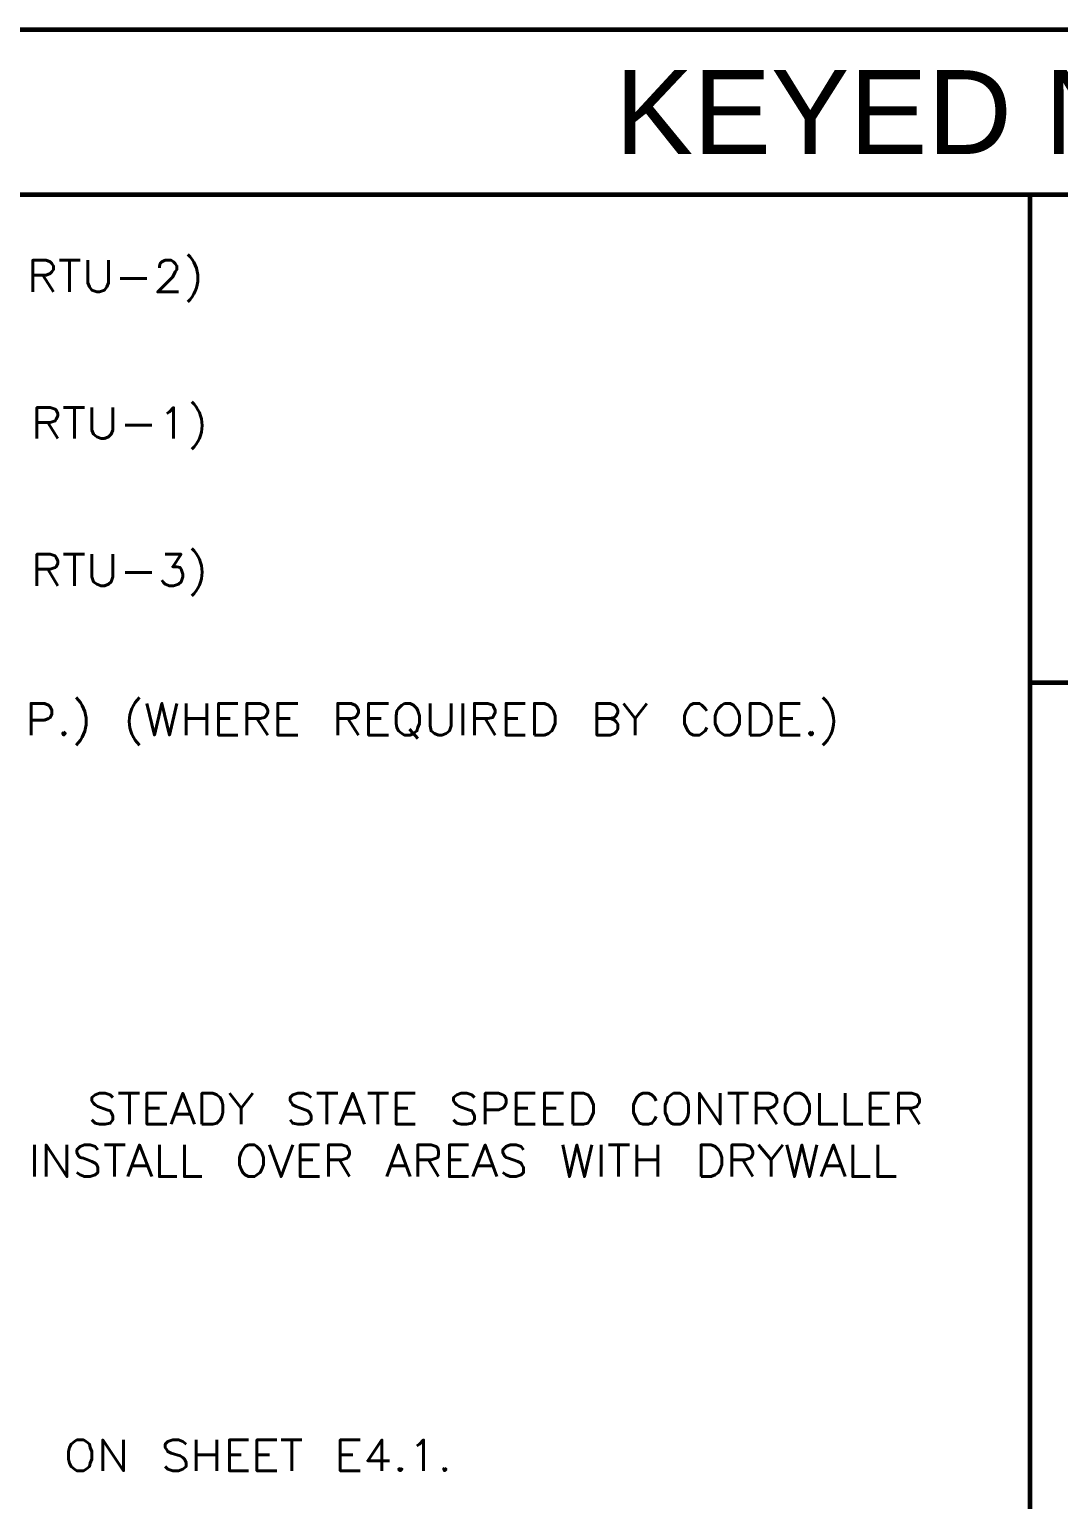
# Model space of a CAD drawing. Header units: inches. Extents: x 5 to 516, y -193 to 129.
# Drawn here: x 402.82 to 415.17, y -172.74 to -155.1 of the extents above; entities that cross this region are included whole.
import ezdxf

# ---------------------------------------------------------------- set-up
doc = ezdxf.new("R2010")
doc.units = ezdxf.units.IN
doc.header["$MEASUREMENT"] = 0
doc.layers.add('PDF10_Geometry', color=7, linetype='Continuous')
doc.layers.add('PDF10_Text', color=7, linetype='Continuous')
doc.styles.add('PDF ArialMT', font='arial.ttf')

msp = doc.modelspace()

# ---------------------------------------------------------------- linework, layer by layer
at = {"layer": 'PDF10_Geometry', "lineweight": 60}
for points in [[(357.0896039, -155.0962878), (450.1758235, -155.0962878)], [(357.0896039, -157.0762074), (450.1758235, -157.0762074)], [(414.8272591, -189.1349122), (414.8272591, -157.0762142)], [(414.8272591, -162.9359728), (484.0844464, -162.9359728)]]:
    msp.add_lwpolyline(points, dxfattribs=at)
at = {"layer": 'PDF10_Geometry', "lineweight": 40}
for points in [[(402.8577485, -158.2461633), (402.8577485, -157.8661787), (403.017742, -157.8661787), (403.06774, -157.8861779), (403.0877392, -157.9061771), (403.1077384, -157.9361759), (403.1077384, -157.9761742), (403.0877392, -158.006173), (403.06774, -158.0261722), (403.017742, -158.0461714), (402.8577485, -158.0461714)], [(403.1777356, -157.8661787), (403.4277254, -157.8661787)], [(403.2977307, -157.8661787), (403.2977307, -158.2461633)], [(403.5177217, -157.8661787), (403.5177217, -158.1361677), (403.5377209, -158.1861657), (403.5677197, -158.2261641), (403.6277173, -158.2461633), (403.6577161, -158.2461633), (403.7177136, -158.2261641), (403.7477124, -158.1861657), (403.7677116, -158.1361677), (403.7677116, -157.8661787)], [(404.3776868, -157.9561751), (404.3776868, -157.9361759), (404.3876864, -157.9061771), (404.4076856, -157.8861779), (404.447684, -157.8661787), (404.5176811, -157.8661787), (404.5476799, -157.8861779), (404.5676791, -157.9061771), (404.5876783, -157.9361759), (404.5876783, -157.9761742), (404.5676791, -158.006173), (404.5376803, -158.0661706), (404.3576876, -158.2461633), (404.6076775, -158.2461633)], [(402.9777437, -158.0461714), (403.1077384, -158.2461633)], [(403.9077025, -158.0861698), (404.2276895, -158.0861698)], [(402.9077431, -160.0060918), (402.9077431, -159.6361068), (403.0677366, -159.6361068), (403.1277342, -159.656106), (403.1377338, -159.6661056), (403.157733, -159.706104), (403.157733, -159.7361028), (403.1377338, -159.7761011), (403.1277342, -159.7961003), (403.0677366, -159.8160995), (402.9077431, -159.8160995)], [(403.2277301, -159.6361068), (403.47772, -159.6361068)], [(403.3577282, -159.6361068), (403.3577282, -160.0060918)], [(403.5677163, -159.6361068), (403.5677163, -159.9060959), (403.5877155, -159.9560938), (403.6277139, -159.9860926), (403.6777119, -160.0060918), (403.7177102, -160.0060918), (403.7677082, -159.9860926), (403.797707, -159.9560938), (403.8177062, -159.9060959), (403.8177062, -159.6361068)], [(404.4676798, -159.706104), (404.4976786, -159.6861048), (404.5476765, -159.6361068), (404.5476765, -160.0060918)], [(403.0377412, -159.8160995), (403.1577364, -160.0060918)], [(403.9677001, -159.8460983), (404.2876871, -159.8460983)], [(402.9077296, -161.7760165), (402.9077296, -161.396032), (403.0677231, -161.396032), (403.1277206, -161.4160312), (403.1377202, -161.4360303), (403.1577194, -161.4760287), (403.1577194, -161.5060275), (403.1377202, -161.5460259), (403.1277206, -161.5560255), (403.0677231, -161.5760247), (402.9077296, -161.5760247)], [(403.2277233, -161.396032), (403.4777132, -161.396032)], [(403.3577147, -161.396032), (403.3577147, -161.7760165)], [(403.5677028, -161.396032), (403.5677028, -161.666021), (403.5877019, -161.7260186), (403.6277003, -161.7560173), (403.6776983, -161.7760165), (403.7176967, -161.7760165), (403.7676946, -161.7560173), (403.7976934, -161.7260186), (403.8176926, -161.666021), (403.8176926, -161.396032)], [(404.447667, -161.396032), (404.6376593, -161.396032), (404.5376634, -161.5460259), (404.5876613, -161.5460259), (404.6276597, -161.5560255), (404.6376593, -161.5760247), (404.6576585, -161.6360222), (404.6576585, -161.666021), (404.6376593, -161.7260186), (404.6076605, -161.7560173), (404.547663, -161.7760165), (404.497665, -161.7760165), (404.447667, -161.7560173), (404.4276678, -161.7360182), (404.4076686, -161.7060194)], [(403.0377277, -161.5760247), (403.1577228, -161.7760165)], [(403.9676865, -161.616023), (404.2876735, -161.616023)], [(402.8377494, -163.5659472), (402.8377494, -163.1859627), (402.9977429, -163.1859627), (403.0477408, -163.2059618), (403.06774, -163.225961), (403.0877392, -163.2659594), (403.0877392, -163.3159574), (403.06774, -163.3559558), (403.0477408, -163.3659554), (402.9977429, -163.3859545), (402.8377494, -163.3859545)], [(404.2276895, -163.1859627), (404.3176859, -163.5659472), (404.4076822, -163.1859627), (404.4976786, -163.5659472), (404.5876749, -163.1859627)], [(404.6976738, -163.1859627), (404.6976738, -163.5659472)], [(404.9476603, -163.1859627), (404.9476603, -163.5659472)], [(405.3176453, -163.5659472), (405.0876546, -163.5659472), (405.0876546, -163.1859627), (405.3176453, -163.1859627)], [(405.4276408, -163.5659472), (405.4276408, -163.1859627), (405.5876343, -163.1859627), (405.6376323, -163.2059618), (405.6576314, -163.225961), (405.6776306, -163.2659594), (405.6776306, -163.2959582), (405.6576314, -163.3359566), (405.6376323, -163.3559558), (405.5876343, -163.3659554), (405.4276408, -163.3659554)], [(406.0376194, -163.5659472), (405.7976292, -163.5659472), (405.7976292, -163.1859627), (406.0376194, -163.1859627)], [(406.5175999, -163.5659472), (406.5175999, -163.1859627), (406.6775934, -163.1859627), (406.7275914, -163.2059618), (406.7475906, -163.225961), (406.7675898, -163.2659594), (406.7675898, -163.2959582), (406.7475906, -163.3359566), (406.7275914, -163.3559558), (406.6775934, -163.3659554), (406.5175999, -163.3659554)], [(407.1275718, -163.5659472), (406.8875815, -163.5659472), (406.8875815, -163.1859627), (407.1275718, -163.1859627)], [(407.6275514, -163.1859627), (407.6275514, -163.4559517), (407.637551, -163.5159493), (407.6775494, -163.545948), (407.7275474, -163.5659472), (407.7675458, -163.5659472), (407.8175437, -163.545948), (407.8575421, -163.5159493), (407.8775413, -163.4559517), (407.8775413, -163.1859627)], [(408.017539, -163.1859627), (408.017539, -163.5659472)], [(408.1575333, -163.5659472), (408.1575333, -163.1859627), (408.3175268, -163.1859627), (408.3775244, -163.2059618), (408.387524, -163.225961), (408.4075232, -163.2659594), (408.4075232, -163.2959582), (408.387524, -163.3359566), (408.3775244, -163.3559558), (408.3175268, -163.3659554), (408.1575333, -163.3659554)], [(408.7675085, -163.5659472), (408.5375179, -163.5659472), (408.5375179, -163.1859627), (408.7675085, -163.1859627)], [(409.7874637, -163.3659554), (409.8374617, -163.3859545), (409.8574609, -163.4059537), (409.8774601, -163.4359525), (409.8774601, -163.4959501), (409.8574609, -163.5259489), (409.8374617, -163.545948), (409.7874637, -163.5659472), (409.6274702, -163.5659472), (409.6274702, -163.1859627), (409.7874637, -163.1859627), (409.8374617, -163.2059618), (409.8574609, -163.225961), (409.8774601, -163.2659594), (409.8774601, -163.2959582), (409.8574609, -163.3359566), (409.8374617, -163.3559558), (409.7874637, -163.3659554), (409.6274702, -163.3659554)], [(409.9474572, -163.1859627), (410.0874515, -163.3659554), (410.0874515, -163.5659472)], [(410.2274459, -163.1859627), (410.0874515, -163.3659554)], [(410.9474166, -163.275959), (410.9274174, -163.2459602), (410.8874191, -163.2059618), (410.8574203, -163.1859627), (410.7874231, -163.1859627), (410.7474247, -163.2059618), (410.717426, -163.2459602), (410.6974268, -163.275959), (410.6774276, -163.3359566), (410.6774276, -163.4259529), (410.6974268, -163.4759509), (410.717426, -163.5159493), (410.7474247, -163.545948), (410.7874231, -163.5659472), (410.8574203, -163.5659472), (410.8874191, -163.545948), (410.9274174, -163.5159493), (410.9474166, -163.4759509)], [(412.0673745, -163.5659472), (411.8373839, -163.5659472), (411.8373839, -163.1859627), (412.0673745, -163.1859627)], [(404.6976738, -163.3659554), (404.9476637, -163.3659554)], [(405.0876546, -163.3659554), (405.2276489, -163.3659554)], [(405.5476359, -163.3659554), (405.6776306, -163.5659472)], [(405.7976292, -163.3659554), (405.9476231, -163.3659554)], [(406.637595, -163.3659554), (406.7675898, -163.5659472)], [(406.8875815, -163.3659554), (407.0375754, -163.3659554)], [(408.2875246, -163.3659554), (408.4075198, -163.5659472)], [(408.5375179, -163.3659554), (408.6775122, -163.3659554)], [(411.8373839, -163.3659554), (411.9773782, -163.3659554)], [(407.377565, -163.4959501), (407.4775609, -163.6059456)], [(403.817696, -167.9157672), (403.7876972, -167.8857684), (403.7276997, -167.8657692), (403.6577025, -167.8657692), (403.6077045, -167.8857684), (403.5677061, -167.9157672), (403.5677061, -167.9557656), (403.5877053, -167.9857643), (403.6077045, -168.0057635), (403.6377033, -168.0257627), (403.7476988, -168.0657611), (403.7876972, -168.0757607), (403.7976968, -168.0957599), (403.817696, -168.1357583), (403.817696, -168.1857562), (403.7876972, -168.2257546), (403.7276997, -168.2357542), (403.6577025, -168.2357542), (403.6077045, -168.2257546), (403.5677061, -168.1857562)], [(403.8876898, -167.8657692), (404.1376796, -167.8657692)], [(404.0176879, -167.8657692), (404.0176879, -168.2357542)], [(404.467673, -168.2357542), (404.2276827, -168.2357542), (404.2276827, -167.8657692), (404.467673, -167.8657692)], [(404.5176676, -168.2357542), (404.6576619, -167.8657692), (404.7976562, -168.2357542)], [(405.2176391, -167.8657692), (405.3576335, -168.0457619), (405.3576335, -168.2357542)], [(405.4976278, -167.8657692), (405.3576335, -168.0457619)], [(406.1975993, -167.9157672), (406.157601, -167.8857684), (406.107603, -167.8657692), (406.0376058, -167.8657692), (405.9776083, -167.8857684), (405.9476095, -167.9157672), (405.9476095, -167.9557656), (405.9676087, -167.9857643), (405.9776083, -168.0057635), (406.0176067, -168.0257627), (406.1276022, -168.0657611), (406.157601, -168.0757607), (406.1776002, -168.0957599), (406.1975993, -168.1357583), (406.1975993, -168.1857562), (406.157601, -168.2257546), (406.107603, -168.2357542), (406.0376058, -168.2357542), (405.9776083, -168.2257546), (405.9476095, -168.1857562)], [(406.2675999, -167.8657692), (406.5175897, -167.8657692)], [(406.387595, -167.8657692), (406.387595, -168.2357542)], [(406.5475885, -168.2357542), (406.6975824, -167.8657692), (406.8375767, -168.2357542)], [(406.8775717, -167.8657692), (407.1275616, -167.8657692)], [(406.9975669, -167.8657692), (406.9975669, -168.2357542)], [(407.4475486, -168.2357542), (407.2175579, -168.2357542), (407.2175579, -167.8657692), (407.4475486, -167.8657692)], [(408.1575197, -167.9157672), (408.127521, -167.8857684), (408.0675234, -167.8657692), (407.9975262, -167.8657692), (407.9475283, -167.8857684), (407.9075299, -167.9157672), (407.9075299, -167.9557656), (407.9275291, -167.9857643), (407.9475283, -168.0057635), (407.9775271, -168.0257627), (408.0875226, -168.0657611), (408.127521, -168.0757607), (408.1375206, -168.0957599), (408.1575197, -168.1357583), (408.1575197, -168.1857562), (408.127521, -168.2257546), (408.0675234, -168.2357542), (407.9975262, -168.2357542), (407.9475283, -168.2257546), (407.9075299, -168.1857562)], [(408.2875179, -168.2357542), (408.2875179, -167.8657692), (408.4475114, -167.8657692), (408.4975093, -167.8857684), (408.5175085, -167.895768), (408.5375077, -167.9357664), (408.5375077, -167.9857643), (408.5175085, -168.0257627), (408.4975093, -168.0457619), (408.4475114, -168.0657611), (408.2875179, -168.0657611)], [(408.8874901, -168.2357542), (408.6574994, -168.2357542), (408.6574994, -167.8657692), (408.8874901, -167.8657692)], [(409.2274763, -168.2357542), (408.9974856, -168.2357542), (408.9974856, -167.8657692), (409.2274763, -167.8657692)], [(410.3374312, -167.9557656), (410.317432, -167.9157672), (410.2874332, -167.8857684), (410.2474349, -167.8657692), (410.1774377, -167.8657692), (410.1374393, -167.8857684), (410.1074406, -167.9157672), (410.0874414, -167.9557656), (410.0674422, -168.0057635), (410.0674422, -168.0957599), (410.0874414, -168.1457578), (410.1074406, -168.1857562), (410.1374393, -168.2257546), (410.1774377, -168.2357542), (410.2474349, -168.2357542), (410.2874332, -168.2257546), (410.317432, -168.1857562), (410.3374312, -168.1457578)], [(410.8574101, -168.2357542), (410.8574101, -167.8657692), (411.1073999, -168.2357542), (411.1073999, -167.8657692)], [(411.1973963, -167.8657692), (411.4473861, -167.8657692)], [(411.3173914, -167.8657692), (411.3173914, -168.2357542)], [(411.5373825, -168.2357542), (411.5373825, -167.8657692), (411.697376, -167.8657692), (411.747374, -167.8857684), (411.7673731, -167.895768), (411.7873723, -167.9357664), (411.7873723, -167.9757647), (411.7673731, -168.0057635), (411.747374, -168.0257627), (411.697376, -168.0457619), (411.5373825, -168.0457619)], [(412.2973516, -167.8657692), (412.2973516, -168.2357542), (412.5173427, -168.2357542)], [(412.6073424, -167.8657692), (412.6073424, -168.2357542), (412.8173339, -168.2357542)], [(413.1373209, -168.2357542), (412.9073302, -168.2357542), (412.9073302, -167.8657692), (413.1373209, -167.8657692)], [(413.2473164, -168.2357542), (413.2473164, -167.8657692), (413.4073099, -167.8657692), (413.4673075, -167.8857684), (413.4773071, -167.895768), (413.4973063, -167.9357664), (413.4973063, -167.9757647), (413.4773071, -168.0057635), (413.4673075, -168.0257627), (413.4073099, -168.0457619), (413.2473164, -168.0457619)], [(404.2276827, -168.0457619), (404.3776766, -168.0457619)], [(404.5676621, -168.1157591), (404.7476548, -168.1157591)], [(406.6075861, -168.1157591), (406.7875788, -168.1157591)], [(407.2175579, -168.0457619), (407.3575522, -168.0457619)], [(408.6574994, -168.0457619), (408.7974938, -168.0457619)], [(408.9974856, -168.0457619), (409.13748, -168.0457619)], [(411.6573776, -168.0457619), (411.7873723, -168.2357542)], [(412.9073302, -168.0457619), (413.0473246, -168.0457619)], [(413.3773078, -168.0457619), (413.4973029, -168.2357542)], [(402.8777342, -168.485744), (402.8777342, -168.8657286)], [(403.0177285, -168.8657286), (403.0177285, -168.485744), (403.2677183, -168.8657286), (403.2677183, -168.485744)], [(403.6377033, -168.5457416), (403.6077045, -168.5057432), (403.547707, -168.485744), (403.4777098, -168.485744), (403.4277118, -168.5057432), (403.3877135, -168.5457416), (403.3877135, -168.5757404), (403.4077126, -168.6157388), (403.4277118, -168.6357379), (403.4677102, -168.6457375), (403.5677061, -168.6857359), (403.6077045, -168.7057351), (403.6277037, -168.7257343), (403.6377033, -168.7557331), (403.6377033, -168.8157306), (403.6077045, -168.8457294), (403.547707, -168.8657286), (403.4777098, -168.8657286), (403.4277118, -168.8457294), (403.3877135, -168.8157306)], [(403.7177001, -168.485744), (403.9676899, -168.485744)], [(403.8376952, -168.485744), (403.8376952, -168.8657286)], [(403.9976887, -168.8657286), (404.137683, -168.485744), (404.2876769, -168.8657286)], [(404.3776733, -168.485744), (404.3776733, -168.8657286), (404.5876647, -168.8657286)], [(404.6776611, -168.485744), (404.6776611, -168.8657286), (404.8876525, -168.8657286)], [(405.6976197, -168.485744), (405.837614, -168.8657286), (405.9776083, -168.485744)], [(406.2975987, -168.8657286), (406.067608, -168.8657286), (406.067608, -168.485744), (406.2975987, -168.485744)], [(406.4075942, -168.8657286), (406.4075942, -168.485744), (406.5675877, -168.485744), (406.6275853, -168.5057432), (406.6375849, -168.5257424), (406.6575841, -168.5657408), (406.6575841, -168.5957396), (406.6375849, -168.6357379), (406.6275853, -168.6457375), (406.5675877, -168.6657367), (406.4075942, -168.6657367)], [(407.1075658, -168.8657286), (407.2475601, -168.485744), (407.3875544, -168.8657286)], [(407.4775474, -168.8657286), (407.4775474, -168.485744), (407.6375409, -168.485744), (407.6975384, -168.5057432), (407.7175376, -168.5257424), (407.7275372, -168.5657408), (407.7275372, -168.5957396), (407.7175376, -168.6357379), (407.6975384, -168.6457375), (407.6375409, -168.6657367), (407.4775474, -168.6657367)], [(408.0875226, -168.8657286), (407.8575319, -168.8657286), (407.8575319, -168.485744), (408.0875226, -168.485744)], [(408.1375206, -168.8657286), (408.2875145, -168.485744), (408.4275088, -168.8657286)], [(408.7474992, -168.5457416), (408.7175004, -168.5057432), (408.6575028, -168.485744), (408.5875057, -168.485744), (408.5375077, -168.5057432), (408.4975093, -168.5457416), (408.4975093, -168.5757404), (408.5175085, -168.6157388), (408.5375077, -168.6357379), (408.5675065, -168.6457375), (408.677502, -168.6857359), (408.7175004, -168.7057351), (408.7275, -168.7257343), (408.7474992, -168.7557331), (408.7474992, -168.8157306), (408.7175004, -168.8457294), (408.6575028, -168.8657286), (408.5875057, -168.8657286), (408.5375077, -168.8457294), (408.4975093, -168.8157306)], [(409.2174767, -168.485744), (409.2974735, -168.8657286), (409.3874698, -168.485744), (409.4774661, -168.8657286), (409.5674625, -168.485744)], [(409.677458, -168.485744), (409.677458, -168.8657286)], [(409.7674578, -168.485744), (410.0174476, -168.485744)], [(409.8874529, -168.485744), (409.8874529, -168.8657286)], [(410.107444, -168.485744), (410.107444, -168.8657286)], [(410.3574304, -168.485744), (410.3574304, -168.8657286)], [(411.2473977, -168.8657286), (411.2473977, -168.485744), (411.4073912, -168.485744), (411.4673887, -168.5057432), (411.4773883, -168.5257424), (411.4973875, -168.5657408), (411.4973875, -168.5957396), (411.4773883, -168.6357379), (411.4673887, -168.6457375), (411.4073912, -168.6657367), (411.2473977, -168.6657367)], [(411.5673847, -168.485744), (411.7173786, -168.6657367), (411.7173786, -168.8657286)], [(411.8573695, -168.485744), (411.7173752, -168.6657367)], [(411.9073709, -168.485744), (411.9973672, -168.8657286), (412.0873635, -168.485744), (412.1773599, -168.8657286), (412.2673562, -168.485744)], [(412.3173508, -168.8657286), (412.4673447, -168.485744), (412.607339, -168.8657286)], [(412.6973354, -168.485744), (412.6973354, -168.8657286), (412.9073269, -168.8657286)], [(412.9973232, -168.485744), (412.9973232, -168.8657286), (413.2173143, -168.8657286)], [(406.067608, -168.6657367), (406.2176019, -168.6657367)], [(406.5375855, -168.6657367), (406.6575807, -168.8657286)], [(407.6075455, -168.6657367), (407.7275406, -168.8657286)], [(407.8575319, -168.6657367), (407.9975262, -168.6657367)], [(410.107444, -168.6657367), (410.3574338, -168.6657367)], [(411.377389, -168.6657367), (411.4973841, -168.8657286)], [(404.0476833, -168.7357339), (404.227676, -168.7357339)], [(407.1575604, -168.7357339), (407.337553, -168.7357339)], [(408.1975181, -168.7357339), (408.3775108, -168.7357339)], [(412.3773484, -168.7357339), (412.5473415, -168.7357339)], [(403.6977144, -172.3955886), (403.6977144, -172.0256037), (403.9477043, -172.3955886), (403.9477043, -172.0256037)], [(404.6976738, -172.0756016), (404.6576754, -172.0456029), (404.6076775, -172.0256037), (404.5376803, -172.0256037), (404.4776828, -172.0456029), (404.447684, -172.0756016), (404.447684, -172.1156), (404.4676832, -172.1455988), (404.4776828, -172.165598), (404.5176811, -172.1855972), (404.6276767, -172.215596), (404.6576754, -172.2355951), (404.6776746, -172.2555943), (404.6976738, -172.2955927), (404.6976738, -172.3455907), (404.6576754, -172.3755895), (404.6076775, -172.3955886), (404.5376803, -172.3955886), (404.4776828, -172.3755895), (404.447684, -172.3455907)], [(404.817669, -172.0256037), (404.817669, -172.3955886)], [(405.0676554, -172.0256037), (405.0676554, -172.3955886)], [(405.4476434, -172.3955886), (405.2176527, -172.3955886), (405.2176527, -172.0256037), (405.4476434, -172.0256037)], [(405.7876262, -172.3955886), (405.5476359, -172.3955886), (405.5476359, -172.0256037), (405.7876262, -172.0256037)], [(405.8376275, -172.0256037), (406.0876174, -172.0256037)], [(405.9676189, -172.0256037), (405.9676189, -172.3955886)], [(406.7875856, -172.3955886), (406.5475953, -172.3955886), (406.5475953, -172.0256037), (406.7875856, -172.0256037)], [(407.047575, -172.3955886), (407.047575, -172.0256037), (406.8775819, -172.2755935), (407.1375713, -172.2755935)], [(407.4675579, -172.0956008), (407.4975567, -172.0756016), (407.5475547, -172.0256037), (407.5475547, -172.3955886)], [(404.817669, -172.2055964), (405.0676588, -172.2055964)], [(405.2176527, -172.2055964), (405.357647, -172.2055964)], [(405.5476359, -172.2055964), (405.6976298, -172.2055964)], [(406.5475953, -172.2055964), (406.6975892, -172.2055964)]]:
    msp.add_lwpolyline(points, dxfattribs=at)
for points in [[(407.3175674, -163.1859627), (407.2875686, -163.2059618), (407.2475703, -163.2459602), (407.2275711, -163.275959), (407.2175715, -163.3359566), (407.2175715, -163.4259529), (407.2275711, -163.4759509), (407.2475703, -163.5159493), (407.2875686, -163.545948), (407.3175674, -163.5659472), (407.3875646, -163.5659472), (407.427563, -163.545948), (407.4675613, -163.5159493), (407.4775609, -163.4759509), (407.4975601, -163.4259529), (407.4975601, -163.3359566), (407.4775609, -163.275959), (407.4675613, -163.2459602), (407.427563, -163.2059618), (407.3875646, -163.1859627)], [(408.8775041, -163.5659472), (408.8775041, -163.1859627), (408.9974992, -163.1859627), (409.0474972, -163.2059618), (409.0874955, -163.2459602), (409.1074947, -163.275959), (409.1274939, -163.3359566), (409.1274939, -163.4259529), (409.1074947, -163.4759509), (409.0874955, -163.5159493), (409.0474972, -163.545948), (408.9974992, -163.5659472)], [(411.1574115, -163.1859627), (411.1274127, -163.2059618), (411.0874143, -163.2459602), (411.0674151, -163.275959), (411.0474159, -163.3359566), (411.0474159, -163.4259529), (411.0674151, -163.4759509), (411.0874143, -163.5159493), (411.1274127, -163.545948), (411.1574115, -163.5659472), (411.2274086, -163.5659472), (411.267407, -163.545948), (411.2974058, -163.5159493), (411.317405, -163.4759509), (411.3374042, -163.4259529), (411.3374042, -163.3359566), (411.317405, -163.275959), (411.2974058, -163.2459602), (411.267407, -163.2059618), (411.2274086, -163.1859627)], [(411.4673955, -163.5659472), (411.4673955, -163.1859627), (411.5873906, -163.1859627), (411.6373886, -163.2059618), (411.677387, -163.2459602), (411.6973862, -163.275959), (411.7173853, -163.3359566), (411.7173853, -163.4259529), (411.6973862, -163.4759509), (411.677387, -163.5159493), (411.6373886, -163.545948), (411.5873906, -163.5659472)], [(403.2277301, -163.5259489), (403.2177305, -163.545948), (403.2277301, -163.5659472), (403.2477293, -163.545948)], [(412.1973692, -163.5259489), (412.1773701, -163.545948), (412.1973692, -163.5659472), (412.2173684, -163.545948)], [(404.8876492, -168.2357542), (404.8876492, -167.8657692), (405.0176439, -167.8657692), (405.0676418, -167.8857684), (405.1076402, -167.9157672), (405.1276394, -167.9557656), (405.137639, -168.0057635), (405.137639, -168.0957599), (405.1276394, -168.1457578), (405.1076402, -168.1857562), (405.0676418, -168.2257546), (405.0176439, -168.2357542)], [(409.3374718, -168.2357542), (409.3374718, -167.8657692), (409.4674666, -167.8657692), (409.5174645, -167.8857684), (409.5474633, -167.9157672), (409.5674625, -167.9557656), (409.5874617, -168.0057635), (409.5874617, -168.0957599), (409.5674625, -168.1457578), (409.5474633, -168.1857562), (409.5174645, -168.2257546), (409.4674666, -168.2357542)], [(410.5474261, -167.8657692), (410.5174273, -167.8857684), (410.4774289, -167.9157672), (410.4674293, -167.9557656), (410.4474301, -168.0057635), (410.4474301, -168.0957599), (410.4674293, -168.1457578), (410.4774289, -168.1857562), (410.5174273, -168.2257546), (410.5474261, -168.2357542), (410.6274228, -168.2357542), (410.6574216, -168.2257546), (410.69742, -168.1857562), (410.7174192, -168.1457578), (410.7274188, -168.0957599), (410.7274188, -168.0057635), (410.7174192, -167.9557656), (410.69742, -167.9157672), (410.6574216, -167.8857684), (410.6274228, -167.8657692)], [(411.9973638, -167.8657692), (411.967365, -167.8857684), (411.9273666, -167.9157672), (411.9073675, -167.9557656), (411.8873683, -168.0057635), (411.8873683, -168.0957599), (411.9073675, -168.1457578), (411.9273666, -168.1857562), (411.967365, -168.2257546), (411.9973638, -168.2357542), (412.067361, -168.2357542), (412.1073593, -168.2257546), (412.1373581, -168.1857562), (412.1573573, -168.1457578), (412.1773565, -168.0957599), (412.1773565, -168.0057635), (412.1573573, -167.9557656), (412.1373581, -167.9157672), (412.1073593, -167.8857684), (412.067361, -167.8657692)], [(405.4476264, -168.485744), (405.407628, -168.5057432), (405.3776293, -168.5457416), (405.3576301, -168.5757404), (405.3376309, -168.6357379), (405.3376309, -168.7257343), (405.3576301, -168.7757323), (405.3776293, -168.8157306), (405.407628, -168.8457294), (405.4476264, -168.8657286), (405.5176236, -168.8657286), (405.5476224, -168.8457294), (405.5876207, -168.8157306), (405.6076199, -168.7757323), (405.6276191, -168.7257343), (405.6276191, -168.6357379), (405.6076199, -168.5757404), (405.5876207, -168.5457416), (405.5476224, -168.5057432), (405.5176236, -168.485744)], [(410.8774093, -168.8657286), (410.8774093, -168.485744), (410.9974044, -168.485744), (411.0474024, -168.5057432), (411.0874008, -168.5457416), (411.1073999, -168.5757404), (411.1273991, -168.6357379), (411.1273991, -168.7257343), (411.1073999, -168.7757323), (411.0874008, -168.8157306), (411.0474024, -168.8457294), (410.9974044, -168.8657286)], [(403.3877236, -172.0256037), (403.3577249, -172.0456029), (403.3177265, -172.0756016), (403.2977273, -172.1156), (403.2877277, -172.165598), (403.2877277, -172.2555943), (403.2977273, -172.3055923), (403.3177265, -172.3455907), (403.3577249, -172.3755895), (403.3877236, -172.3955886), (403.4677204, -172.3955886), (403.4977192, -172.3755895), (403.5377175, -172.3455907), (403.5477171, -172.3055923), (403.5677163, -172.2555943), (403.5677163, -172.165598), (403.5477171, -172.1156), (403.5377175, -172.0756016), (403.4977192, -172.0456029), (403.4677204, -172.0256037)], [(407.2675661, -172.3655899), (407.2475669, -172.3755895), (407.2675661, -172.3955886), (407.2875653, -172.3755895)], [(407.7975479, -172.3655899), (407.7875483, -172.3755895), (407.7975479, -172.3955886), (407.8175471, -172.3755895)]]:
    msp.add_lwpolyline(points, close=True, dxfattribs=at)
for centre, radius, start, end in [((404.4443508, -158.08117), 0.3948714, 313.80294896, 46.19705104), ((404.4943454, -159.8510981), 0.3948714, 313.80294896, 46.19705104), ((404.4943318, -161.6110198), 0.3948714, 313.80294896, 46.19705104), ((403.1044052, -163.4009539), 0.3948714, 313.80294896, 46.19705104), ((404.4110188, -163.4009539), 0.3948714, 133.80294896, 226.19705104), ((412.0946811, -163.4009539), 0.3743169, 310.41612003, 49.58387997)]:
    msp.add_arc(centre, radius, start, end, dxfattribs=at)

# ---------------------------------------------------------------- texts
at = {"layer": 'PDF10_Text', "insert": (409.8440433, -156.0953622), "char_height": 1.00583321, "attachment_point": 4, "style": 'PDF ArialMT'}
msp.add_mtext('KEYED NOTES', dxfattribs=at)

doc.saveas('drawing.dxf')
